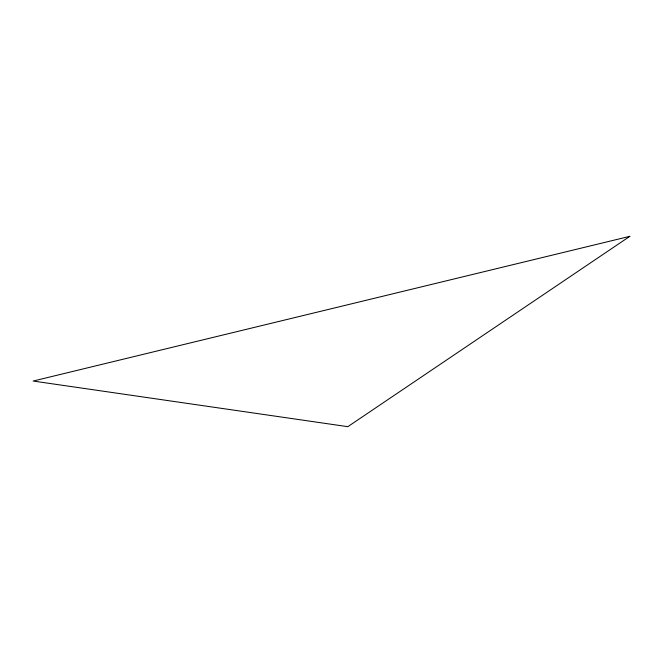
<?xml version="1.0" encoding="UTF-8"?>
<svg xmlns="http://www.w3.org/2000/svg" width="663" height="663" viewBox="0 0 663 663"><rect width="100%" height="100%" fill="white"/><g stroke="black" fill="none" stroke-linecap="round" stroke-linejoin="round"><path stroke-width="0.99" d="M629.85 236.326L347.826 426.674L33.15 381.043L629.85 236.326"/></g></svg>
